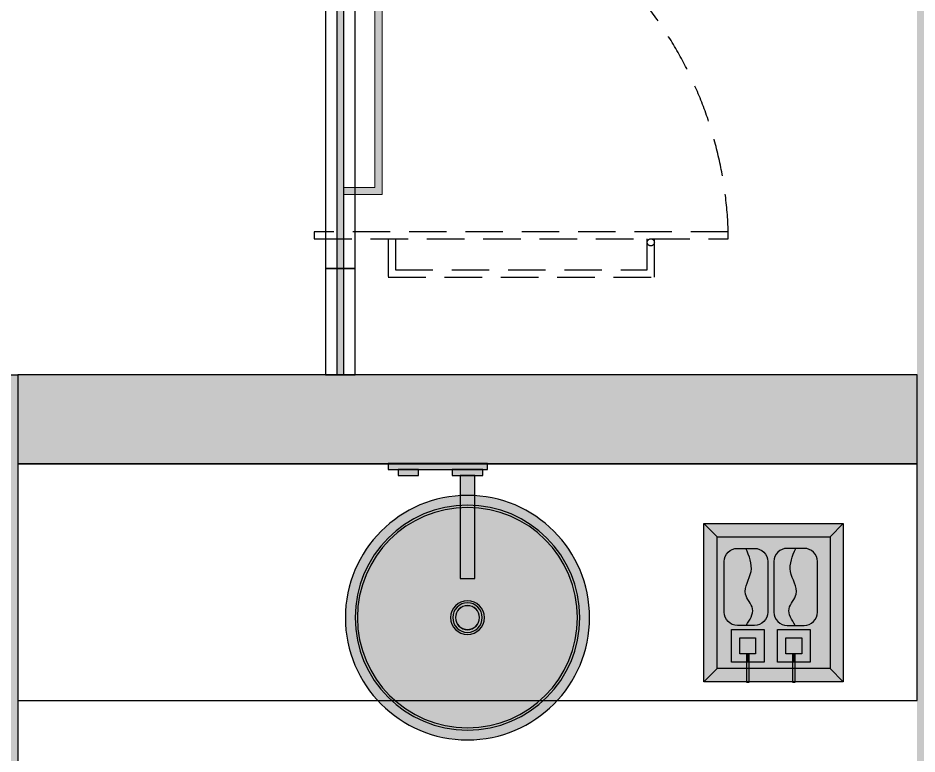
# Model space of a CAD drawing. Header units: millimetres. Extents: x 307301 to 459443, y -2888111 to -2805601.
# Drawn here: x 451097 to 452618, y -2882280 to -2881037 of the extents above; entities that cross this region are included whole.
import ezdxf

# ---------------------------------------------------------------- set-up
doc = ezdxf.new("R2010")
doc.units = ezdxf.units.MM
doc.header["$LTSCALE"] = 10
doc.header["$MEASUREMENT"] = 0
doc.linetypes.add('DASHED', pattern=[19.05, 12.7, -6.35])
doc.layers.add('A-FURN HATCH', color=7, linetype='Continuous', lineweight=0, true_color=0xffffff)
for name, color, linetype, lineweight in [('Area', 1, 'Continuous', 30), ('COLUMN HATCH', 252, 'Continuous', 5), ('Door', 4, 'Continuous', 9), ('HATCH WALL', 8, 'Continuous', 0)]:
    doc.layers.add(name, color=color, linetype=linetype, lineweight=lineweight)
for name, color, linetype in [('BMA  furniture', 6, 'Continuous'), ('BMA FURNITURE', 6, 'Continuous'), ('BMA_furniture', 5, 'Continuous'), ('Furniture - Plan', 3, 'Continuous'), ('GLASS', 4, 'Continuous'), ('HATCH', 252, 'Continuous'), ('PDA FURNITURE', 6, 'Continuous'), ('SANITARY FITTING', 250, 'Continuous'), ('SANITRY FITTING', 252, 'Continuous'), ('WALL - PDA', 1, 'Continuous')]:
    doc.layers.add(name, color=color, linetype=linetype)

# ---------------------------------------------------------------- blocks, each defined once
blk = doc.blocks.new('sdytreytruy')
h = blk.add_hatch(color=256)
h.dxf.hatch_style = 1
h.set_gradient(color1=(128, 128, 128), one_color=1, tint=1)
h.paths.add_polyline_path([(-45395.6, -403093.5), (-45337, -403093.4, -0.414214), (-45343, -403087.4, -0.360844), (-45338.1, -403081.5), (-45383.6, -403081.5), (-45383.6, -402655.5), (-45331, -402655.5), (-45331, -402643.5), (-45395.6, -402643.5)])
at = {"layer": 'Furniture - Plan'}
h = blk.add_hatch(color=131, dxfattribs=at)
h.dxf.hatch_style = 1
h.paths.add_polyline_path([(-45331, -403218.5), (-45319, -403218.5), (-45319, -402518.5), (-45331, -402518.5)])
at = {"color": 6, "ltscale": 5}
for p, q in [((-45333.6, -403081.5), (-45331, -403081.5)), ((-45333.6, -403093.5), (-45331, -403093.5))]:
    blk.add_line(p, q, dxfattribs=at)
for points in [[(-45331, -402643.5), (-45395.6, -402643.5), (-45395.6, -403093.5), (-45331, -403093.5)], [(-45331, -402655.5), (-45383.6, -402655.5), (-45383.6, -403081.5), (-45331, -403081.5)]]:
    blk.add_lwpolyline(points, dxfattribs=at)
blk.add_circle((-45337, -403087.4), 6, dxfattribs=at)
at = {"layer": 'Furniture - Plan', "color": 3, "linetype": 'DASHED', "ltscale": 0.5}
for p, q in [((-45856, -402565.9), (-45856, -402568.5)), ((-45844, -402565.9), (-45844, -402568.5))]:
    blk.add_line(p, q, dxfattribs=at)
for points in [[(-45406, -402568.5), (-45406, -402503.9), (-45856, -402503.9), (-45856, -402568.5)], [(-45418, -402568.5), (-45418, -402515.9), (-45844, -402515.9), (-45844, -402568.5)]]:
    blk.add_lwpolyline(points, dxfattribs=at)
at = {"layer": 'Furniture - Plan', "color": 131, "ltscale": 10}
blk.add_lwpolyline([(-45331, -403218.5), (-45319, -403218.5), (-45319, -402518.5), (-45331, -402518.5)], close=True, dxfattribs=at)
at = {"layer": 'Furniture - Plan', "color": 3, "linetype": 'DASHED', "ltscale": 0.5}
blk.add_lwpolyline([(-45981, -402568.5), (-45981, -402580.5), (-45281, -402580.5), (-45281, -402568.5)], close=True, dxfattribs=at)
blk.add_circle((-45849.9, -402562.6), 6, dxfattribs=at)
blk.add_arc((-45321.3, -402558.6), 660, 181.9071, 269.1605, dxfattribs=at)
blk = doc.blocks.new('*U90')
at = {"layer": 'GLASS'}
h = blk.add_hatch(color=131, dxfattribs=at)
h.dxf.hatch_style = 1
h.paths.add_polyline_path([(1311433.3, -244483), (1310653.3, -244483), (1310653.3, -244495), (1311433.3, -244495)])
at = {"layer": 'GLASS', "color": 131, "elevation": 0}
for points in [[(1309953.3, -244514), (1311433.3, -244514), (1311433.3, -244464), (1309953.3, -244464)], [(1311433.3, -244483), (1310653.3, -244483), (1310653.3, -244495), (1311433.3, -244495)]]:
    blk.add_lwpolyline(points, close=True, dxfattribs=at)
at = {"layer": 'Door', "rotation": 90.00000000000004}
blk.add_blockref('sdytreytruy', (907434.7, -199164, 0), dxfattribs=at)
blk = doc.blocks.new('A$C9a3b0c70')
at = {"layer": 'COLUMN HATCH'}
h = blk.add_hatch(color=252, dxfattribs=at)
h.dxf.hatch_style = 1
h.paths.add_polyline_path([(18799.9, 26757.3), (18349.9, 26757.3), (18349.9, 25822.3), (18799.9, 25822.3)])
h.paths.add_polyline_path([(18649.9, 23942.3), (18349.9, 23942.3), (18349.9, 22692.3), (18649.9, 22692.3)])
h.paths.add_polyline_path([(18649.9, 21942.3), (18349.9, 21942.3), (18349.9, 19392.3), (18649.9, 19392.3)])
at = {"layer": 'HATCH WALL'}
blk.add_hatch(color=7, dxfattribs=at).paths.add_polyline_path([(16679.9, 23942.3), (16679.9, 21352.3), (16349.9, 21352.3), (16349.9, 21202.3), (16829.9, 21202.3), (16829.9, 23942.3)])
at = {"layer": 'WALL - PDA'}
blk.add_lwpolyline([(16679.9, 23942.3), (16679.9, 21352.3), (16349.9, 21352.3), (16349.9, 21202.3), (16829.9, 21202.3), (16829.9, 23942.3)], close=True, dxfattribs=at)
blk = doc.blocks.new('sdhfhydy')
at = {"layer": 'BMA_furniture', "ltscale": 5}
h = blk.add_hatch(color=254, dxfattribs=at)
h.dxf.hatch_style = 1
h.set_gradient(color1=(138, 138, 138), one_color=1, tint=1, name='SPHERICAL')
h.paths.add_polyline_path([(-3036418.4, -21696.1, 1), (-3036458.6, -21696.1, 1)])
at = {"layer": 'HATCH'}
h = blk.add_hatch(color=254, dxfattribs=at)
h.dxf.hatch_style = 1
h.set_gradient(color1=(201, 201, 201), tint=1, name='CYLINDER')
edge = h.paths.add_edge_path()
edge.add_arc((-3036438.5, -21696.1), 206.5, 0, 360)
h = blk.add_hatch(color=252, dxfattribs=at)
h.set_gradient(color1=(150, 150, 150), rotation=90, one_color=1, tint=1, name='SPHERICAL')
h.paths.add_polyline_path([(-3036188.4, -21670.2), (-3036188.4, -21722), (-3036198.4, -21722), (-3036198.4, -21670.2)])
h = blk.add_hatch(color=252, dxfattribs=at)
h.set_gradient(color1=(150, 150, 150), rotation=90, one_color=1, tint=1, name='SPHERICAL')
h.paths.add_polyline_path([(-3036178.4, -21662.1), (-3036178.4, -21830.1), (-3036188.4, -21830.1), (-3036188.4, -21662.1)])
h = blk.add_hatch(color=252, dxfattribs=at)
h.set_gradient(color1=(150, 150, 150), rotation=90, one_color=1, tint=1, name='SPHERICAL')
h.paths.add_polyline_path([(-3036198.4, -21683.6), (-3036198.4, -21708.6), (-3036372.4, -21708.6), (-3036372.4, -21683.6)])
h = blk.add_hatch(color=252, dxfattribs=at)
h.set_gradient(color1=(150, 150, 150), rotation=90, one_color=1, tint=1, name='SPHERICAL')
h.paths.add_polyline_path([(-3036188.4, -21779.1), (-3036188.4, -21813.1), (-3036198.4, -21813.1), (-3036198.4, -21779.1)])
at = {"color": 8, "ltscale": 5}
for radius in [25, 20.1]:
    blk.add_circle((-3036438.5, -21696.1), radius, dxfattribs=at)
at = {"layer": 'BMA  furniture', "linetype": 'Continuous'}
for points in [[(-3036188.4, -21670.2), (-3036188.4, -21722), (-3036198.4, -21722), (-3036198.4, -21670.2)], [(-3036198.4, -21683.6), (-3036198.4, -21708.6), (-3036372.4, -21708.6), (-3036372.4, -21683.6)], [(-3036188.4, -21779.1), (-3036188.4, -21813.1), (-3036198.4, -21813.1), (-3036198.4, -21779.1)]]:
    blk.add_lwpolyline(points, close=True, dxfattribs=at)
at = {"layer": 'BMA  furniture', "color": 3, "ltscale": 3}
blk.add_lwpolyline([(-3036178.4, -21662.1), (-3036178.4, -21830.1), (-3036188.4, -21830.1), (-3036188.4, -21662.1)], close=True, dxfattribs=at)
at = {"layer": 'SANITARY FITTING', "color": 3}
for radius in [206.5, 190, 186.1, 28.5, 20.4]:
    blk.add_circle((-3036438.5, -21696.1), radius, dxfattribs=at)
blk = doc.blocks.new('HANDWASH PLAN')
at = {"layer": 'BMA FURNITURE'}
h = blk.add_hatch(color=255, dxfattribs=at)
h.dxf.hatch_style = 1
h.paths.add_polyline_path([(5000377.5, -54179.7), (5000439.5, -54179.7), (5000439.5, -54241.7), (5000410.5, -54241.7), (5000410.5, -54225.7), (5000423.5, -54225.7), (5000423.5, -54195.7), (5000393.5, -54195.7), (5000393.5, -54225.7), (5000406.5, -54225.7), (5000406.5, -54241.7), (5000377.5, -54241.7)])
h = blk.add_hatch(color=40, dxfattribs=at)
h.dxf.hatch_style = 1
h.set_gradient(color1=(255, 191, 0), color2=(253, 245, 186), tint=1, name='SPHERICAL')
h.paths.add_polyline_path([(5000393.5, -54225.7), (5000423.5, -54225.7), (5000423.5, -54195.7), (5000393.5, -54195.7)])
h = blk.add_hatch(color=40, dxfattribs=at)
h.dxf.hatch_style = 1
h.set_gradient(color1=(255, 191, 0), color2=(253, 245, 186), tint=1, name='SPHERICAL')
h.paths.add_polyline_path([(5000406.5, -54241.7), (5000410.5, -54241.7), (5000410.5, -54225.7), (5000406.5, -54225.7)])
h = blk.add_hatch(color=40, dxfattribs=at)
h.dxf.hatch_style = 1
h.set_gradient(color1=(255, 191, 0), color2=(253, 245, 186), tint=1, name='SPHERICAL')
h.paths.add_polyline_path([(5000406.5, -54241.7), (5000410.5, -54241.7), (5000410.5, -54280.2), (5000406.5, -54280.2)])
at = {"layer": 'BMA FURNITURE', "color": 3, "ltscale": 100}
for points in [[(5000377.5, -54241.7), (5000377.5, -54179.7), (5000439.5, -54179.7), (5000439.5, -54241.7)], [(5000393.5, -54225.7), (5000393.5, -54195.7), (5000423.5, -54195.7), (5000423.5, -54225.7)], [(5000406.5, -54280.2), (5000406.5, -54225.7), (5000410.5, -54225.7), (5000410.5, -54280.2)]]:
    blk.add_lwpolyline(points, close=True, dxfattribs=at)
blk = doc.blocks.new('TRAY PLAN')
at = {"layer": 'BMA  furniture', "ltscale": 100}
h = blk.add_hatch(color=250, dxfattribs=at)
h.dxf.hatch_style = 1
h.set_gradient(color1=(51, 51, 51), one_color=1, tint=1, name='CYLINDER')
h.paths.add_polyline_path([(5000101, -54319.7), (5000126, -54344.7), (5000126, -54080.1), (5000101, -54105.1)])
h.paths.add_polyline_path([(5000101, -54105.1), (5000126, -54080.1), (4999826, -54080.1), (4999851, -54105.1)])
h.paths.add_polyline_path([(4999851, -54105.1), (4999826, -54080.1), (4999826, -54344.7), (4999851, -54319.7)])
h.paths.add_polyline_path([(5000126, -54344.7), (5000101, -54319.7), (4999851, -54319.7), (4999826, -54344.7)])
h = blk.add_hatch(color=251, dxfattribs=at)
h.dxf.hatch_style = 1
h.set_gradient(color1=(99, 99, 99), color2=(179, 179, 179), one_color=1, tint=0.7, name='CYLINDER')
h.paths.add_polyline_path([(4999851, -54105.1), (4999851, -54319.7), (5000101, -54319.7), (5000101, -54105.1)])
at = {"layer": 'BMA  furniture', "ltscale": 0.25}
h = blk.add_hatch(color=7, dxfattribs=at)
h.set_gradient(color1=(247, 247, 247), one_color=1, tint=1)
edge = h.paths.add_edge_path()
edge.add_line((5000019.1, -54186.7), (5000019.1, -54154.2))
edge.add_arc((4999994.1, -54154.2), 25, 360, 450)
edge.add_line((4999994.1, -54129.2), (4999897.9, -54129.2))
edge.add_arc((4999897.9, -54154.2), 25, 450, 540)
edge.add_line((4999872.9, -54154.2), (4999872.9, -54186.7))
edge.add_arc((4999897.9, -54186.7), 25, 180, 270)
edge.add_line((4999897.9, -54211.7), (4999994.1, -54211.7))
edge.add_arc((4999994.1, -54186.7), 25, 270, 360)
h = blk.add_hatch(color=7, dxfattribs=at)
h.set_gradient(color1=(247, 247, 247), one_color=1, tint=1)
edge = h.paths.add_edge_path()
edge.add_line((5000019.1, -54248.5), (5000019.1, -54281.1))
edge.add_arc((4999994.1, -54281.1), 25, 270.001, 360.001, ccw=False)
edge.add_line((4999994.1, -54306.1), (4999897.9, -54306.1))
edge.add_arc((4999897.9, -54281.1), 25, 180.001, 270.001, ccw=False)
edge.add_line((4999872.9, -54281.1), (4999872.9, -54248.5))
edge.add_arc((4999897.9, -54248.5), 25, 450.001, 540.001, ccw=False)
edge.add_line((4999897.9, -54223.5), (4999994.1, -54223.5))
edge.add_arc((4999994.1, -54248.5), 25, 360.001, 450.001, ccw=False)
at = {"layer": 'BMA  furniture', "color": 6, "ltscale": 5, "elevation": 0}
blk.add_lwpolyline([(5000126, -54080.1), (5000126, -54344.7), (4999826, -54344.7), (4999826, -54080.1)], close=True, dxfattribs=at)
at = {"layer": 'BMA  furniture', "color": 3, "ltscale": 5, "elevation": 0}
for points in [[(4999826, -54080.1), (4999851, -54105.1)], [(5000126, -54080.1), (5000101, -54105.1)], [(4999851, -54319.7), (4999826, -54344.7)], [(5000101, -54319.7), (5000126, -54344.7)]]:
    blk.add_lwpolyline(points, dxfattribs=at)
blk.add_lwpolyline([(5000101, -54105.1), (5000101, -54319.7), (4999851, -54319.7), (4999851, -54105.1)], close=True, dxfattribs=at)
at = {"layer": 'BMA  furniture', "elevation": 0}
for points in [[(5000019.1, -54186.7), (5000019.1, -54154.2, 0.414214), (4999994.1, -54129.2), (4999897.9, -54129.2, 0.414214), (4999872.9, -54154.2), (4999872.9, -54186.7, 0.414214), (4999897.9, -54211.7), (4999994.1, -54211.7, 0.414214)], [(5000019.1, -54248.5), (5000019.1, -54281.1, -0.414214), (4999994.1, -54306.1), (4999897.9, -54306.1, -0.414214), (4999872.9, -54281.1), (4999872.9, -54248.5, -0.414214), (4999897.9, -54223.5), (4999994.1, -54223.5, -0.414214)]]:
    blk.add_lwpolyline(points, format="xyb", close=True, dxfattribs=at)
at = {"layer": 'BMA  furniture'}
for points in [[(5000019.1, -54171.1), (4999987.5, -54182.9), (4999959.7, -54169.5), (4999917, -54180.1), (4999872.9, -54170.4)], [(5000019.1, -54264.2), (4999987.5, -54252.3), (4999959.7, -54265.7), (4999917, -54255.2), (4999872.9, -54264.8)]]:
    blk.add_spline(points, degree=3, dxfattribs=at)
at = {"layer": 'BMA  furniture', "color": 3, "rotation": 90.0004813463102}
for p in [(4945889.2, -5054582.8), (4945889.2, -5054670.4)]:
    blk.add_blockref('HANDWASH PLAN', p, dxfattribs=at)

msp = doc.modelspace()

# ---------------------------------------------------------------- hatches: boundary and pattern name
at = {"layer": 'GLASS'}
h = msp.add_hatch(color=131, dxfattribs=at)
h.dxf.hatch_style = 1
h.paths.add_polyline_path([(451648.5, -2881640), (451648.5, -2881460), (451636.5, -2881460), (451636.5, -2881640)])
at = {"layer": 'HATCH WALL'}
msp.add_hatch(color=7, dxfattribs=at).paths.add_polyline_path([(452617.5, -2881640), (451097.5, -2881640), (451097.5, -2881790), (452617.5, -2881790)])

# ---------------------------------------------------------------- linework, layer by layer
at = {"layer": 'GLASS', "color": 131, "elevation": 0}
for points in [[(451617.5, -2881460), (451617.5, -2881640), (451667.5, -2881640), (451667.5, -2881460)], [(451648.5, -2881640), (451648.5, -2881460), (451636.5, -2881460), (451636.5, -2881640)]]:
    msp.add_lwpolyline(points, close=True, dxfattribs=at)
at = {"layer": 'PDA FURNITURE', "elevation": 0.1}
msp.add_lwpolyline([(445532.5, -2878860), (445537.5, -2879830), (446517.6, -2879830), (446517.6, -2885000), (449267.5, -2885000), (449267.5, -2884090), (449567.5, -2884090), (449567.6, -2881640), (451097.5, -2881640), (451097.5, -2884230), (452617.5, -2884230), (452617.5, -2884380), (452167.5, -2884380), (452167.6, -2886260), (453067.5, -2886260), (453067.5, -2887045), (455667.3, -2887043.8), (455667.3, -2886965.1), (455967.2, -2886964.9), (455967.7, -2878729.9)], dxfattribs=at)
at = {"layer": 'PDA FURNITURE', "elevation": 0}
msp.add_lwpolyline([(451097.5, -2882190), (452617.5, -2882190), (452617.5, -2881790), (451097.5, -2881790)], close=True, dxfattribs=at)
at = {"layer": 'WALL - PDA', "elevation": 0}
msp.add_lwpolyline([(452617.5, -2881640), (451097.5, -2881640), (451097.5, -2881790), (452617.5, -2881790)], close=True, dxfattribs=at)

# ---------------------------------------------------------------- block references
at = {"xscale": -1, "rotation": 180}
msp.add_blockref('A$C9a3b0c70', (434267.6, -2860437.7), dxfattribs=at)
at = {"layer": 'A-FURN HATCH', "color": 3, "rotation": 90.00000000000001}
msp.add_blockref('*U90', (207153.5, -4191413.3, 0), dxfattribs=at)
at = {"layer": 'Area', "xscale": -1, "rotation": 270}
msp.add_blockref('sdhfhydy', (473553.6, 154388.5), dxfattribs=at)
at = {"layer": 'SANITRY FITTING', "color": 3, "extrusion": (0, 0, -1), "xscale": -0.890814897407721, "yscale": 0.890814897407721, "zscale": -0.890814897407721, "rotation": 90}
msp.add_blockref('TRAY PLAN', (-500668.2, 1572028.3), dxfattribs=at)

doc.saveas('drawing.dxf')
